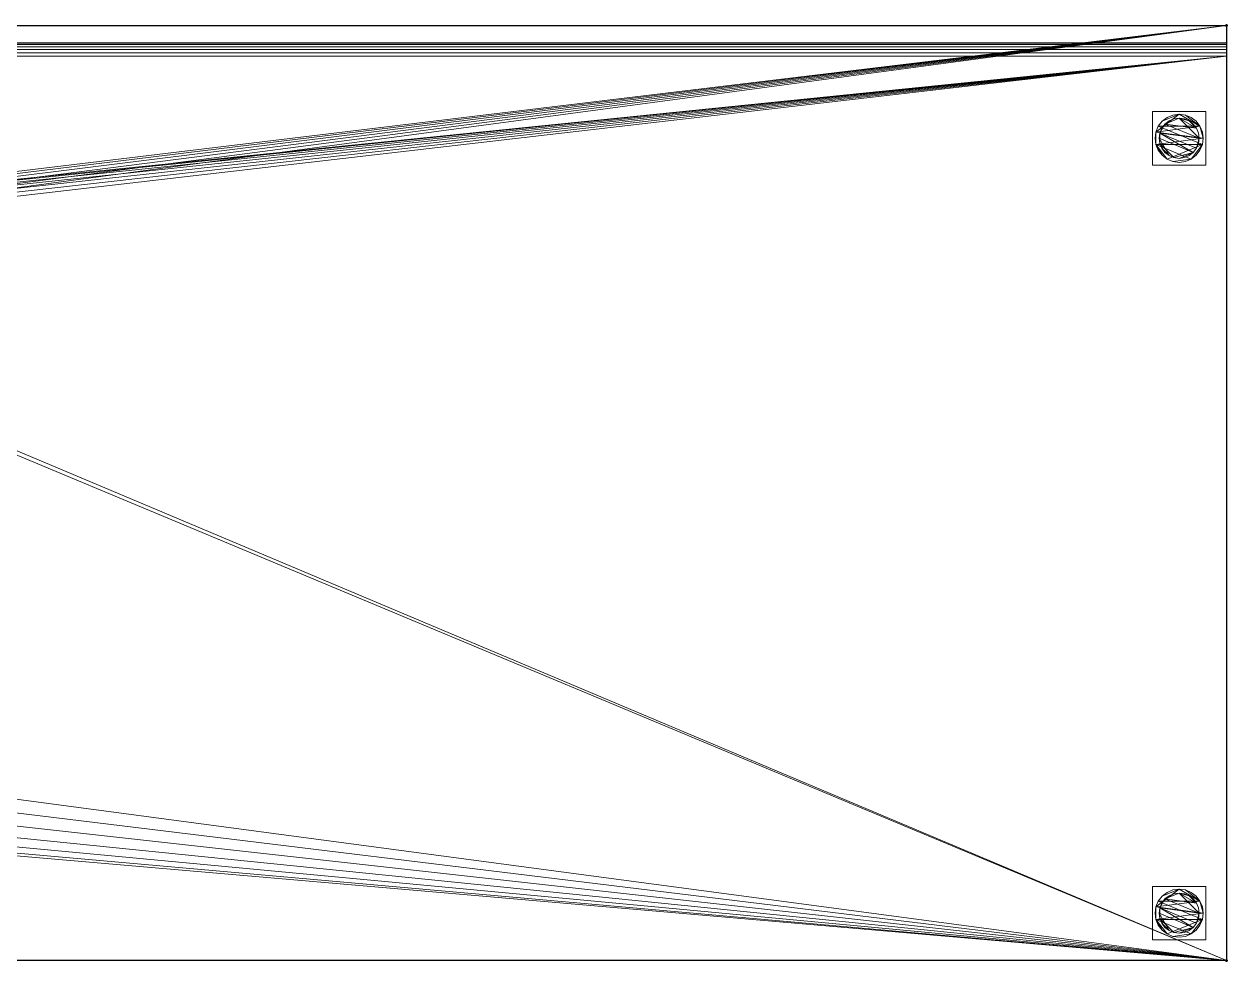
# Model space of a CAD drawing. Header units: millimetres. Extents: x -1 to 1801, y -701 to 1.
# Drawn here: x 900 to 1801, y -701 to 1 of the extents above; entities that cross this region are included whole.
import ezdxf

# ---------------------------------------------------------------- set-up
doc = ezdxf.new("R2010")
doc.units = ezdxf.units.MM
doc.header["$PDMODE"] = 34
for name, color, linetype in [('IQ_200_2D', 1, 'Continuous'), ('IQ_200_3D', 1, 'Continuous'), ('IQ_204_2D', 7, 'Continuous'), ('IQ_INS_3D', 3, 'Continuous')]:
    doc.layers.add(name, color=color, linetype=linetype)

msp = doc.modelspace()

# ---------------------------------------------------------------- linework, layer by layer
at = {"layer": 'IQ_200_2D', "linetype": 'Continuous'}
for p, q in [((0, 0), (1800, 0)), ((1800, 0), (1800, -700)), ((1800, -700), (0, -700))]:
    msp.add_line(p, q, dxfattribs=at)
at = {"layer": 'IQ_204_2D'}
msp.add_line((0, -13), (1800, -13), dxfattribs=at)
at = {"layer": 'IQ_INS_3D'}
for p in [(1800, 0), (1800, -700)]:
    msp.add_point(p, dxfattribs=at)

# ---------------------------------------------------------------- meshes
at = {"layer": 'IQ_200_3D', "lineweight": 18}
mesh = msp.add_polyface(dxfattribs=at)
corners = [(0, 0, 850), (0, -700, 850), (1800, -700, 850), (1800, 0, 850), (525, -230, 850), (525, -530, 850), (523.13, -544.24, 850), (517.63, -557.5, 850), (508.89, -568.89, 850), (497.5, -577.63, 850), (484.24, -583.13, 850), (470, -585, 850), (170, -585, 850), (155.76, -583.13, 850), (142.5, -577.63, 850), (131.11, -568.89, 850), (122.37, -557.5, 850), (116.87, -544.24, 850), (115, -530, 850), (115, -230, 850), (116.87, -215.76, 850), (122.37, -202.5, 850), (131.11, -191.11, 850), (142.5, -182.37, 850), (155.76, -176.87, 850), (170, -175, 850), (470, -175, 850), (484.24, -176.87, 850), (497.5, -182.37, 850), (508.89, -191.11, 850), (517.63, -202.5, 850), (523.13, -215.76, 850), (516, -168, 850), (516.55, -163.86, 850), (518.14, -160, 850), (520.69, -156.69, 850), (524, -154.14, 850), (527.86, -152.55, 850), (532, -152, 850), (536.14, -152.55, 850), (540, -154.14, 850), (543.31, -156.69, 850), (545.86, -160, 850), (547.45, -163.86, 850), (548, -168, 850), (547.45, -172.14, 850), (545.86, -176, 850), (543.31, -179.31, 850), (540, -181.86, 850), (536.14, -183.45, 850), (532, -184, 850), (527.86, -183.45, 850), (524, -181.86, 850), (520.69, -179.31, 850), (518.14, -176, 850), (516.55, -172.14, 850)]
mesh.append_faces([[corners[k] for k in face] for face in [(13, 1, 14), (17, 1, 18), (8, 2, 9), (22, 0, 23), (19, 0, 20), (41, 3, 42), (39, 3, 40), (37, 0, 38)]], dxfattribs={"vtx0": -1, "vtx1": -1})
mesh.append_faces([[corners[k] for k in face] for face in [(0, 19, 18, 1), (1, 17, 16), (1, 13, 12), (2, 10, 9), (2, 8, 7), (2, 11, 10), (0, 22, 21), (0, 21, 20), (0, 25, 24), (32, 28, 27, 33), (33, 27, 26, 34), (2, 6, 5), (29, 54, 53), (29, 52, 51, 30), (30, 51, 50), (2, 7, 6), (26, 35, 34), (0, 37, 36), (26, 36, 35), (2, 45, 44, 3), (3, 44, 43), (3, 41, 40)]], dxfattribs={"vtx0": -1, "vtx2": -1})
mesh.append_faces([[corners[k] for k in face] for face in [(36, 26, 25, 0), (5, 46, 45, 2)]], dxfattribs={"vtx0": -1, "vtx2": -1, "vtx3": -1})
mesh.append_faces([[corners[k] for k in face] for face in [(15, 14, 1), (16, 15, 1), (24, 23, 0), (32, 55, 28), (53, 52, 29), (48, 47, 4), (43, 42, 3)]], dxfattribs={"vtx1": -1, "vtx2": -1})
mesh.append_faces([[corners[k] for k in face] for face in [(2, 1, 12, 11), (29, 28, 55, 54), (47, 46, 5, 4), (50, 49, 31, 30), (49, 48, 4, 31), (0, 3, 39, 38)]], dxfattribs={"vtx1": -1, "vtx3": -1})
mesh = msp.add_polyface(dxfattribs=at)
corners = [(0, 0, 850), (1800, 0, 850), (1800, 0, 1000), (0, 0, 1000)]
mesh.append_faces([[corners[k] for k in face] for face in [(3, 2, 1, 0)]])
mesh = msp.add_polyface(dxfattribs=at)
corners = [(0, 0, 1000), (1800, 0, 1000), (1800, -13, 1000), (0, -13, 1000)]
mesh.append_faces([[corners[k] for k in face] for face in [(3, 2, 1, 0)]])
mesh = msp.add_polyface(dxfattribs=at)
corners = [(1800, -13, 1000), (1800, 0, 1000), (1800, 0, 850), (1800, -700, 850), (1800, -700, 900), (1800, -23, 900), (1800, -20.41, 900.34), (1800, -18, 901.34), (1800, -15.93, 902.93), (1800, -14.34, 905), (1800, -13.34, 907.41), (1800, -13, 910)]
mesh.append_faces([[corners[k] for k in face] for face in [(2, 5, 4, 3)]], dxfattribs={"vtx0": -1})
mesh.append_faces([[corners[k] for k in face] for face in [(5, 2, 6), (10, 2, 11)]], dxfattribs={"vtx0": -1, "vtx1": -1})
mesh.append_faces([[corners[k] for k in face] for face in [(2, 10, 9), (2, 9, 8)]], dxfattribs={"vtx0": -1, "vtx2": -1})
mesh.append_faces([[corners[k] for k in face] for face in [(7, 6, 2), (8, 7, 2)]], dxfattribs={"vtx1": -1, "vtx2": -1})
mesh.append_faces([[corners[k] for k in face] for face in [(2, 1, 0, 11)]], dxfattribs={"vtx3": -1})
mesh = msp.add_polyface(dxfattribs=at)
corners = [(0, -13, 1000), (1800, -13, 1000), (1800, -13, 910), (0, -13, 910)]
mesh.append_faces([[corners[k] for k in face] for face in [(3, 2, 1, 0)]])
mesh = msp.add_polyface(dxfattribs=at)
corners = [(0, -23, 900), (0, -20.41, 900.34), (0, -18, 901.34), (0, -15.93, 902.93), (0, -14.34, 905), (0, -13.34, 907.41), (0, -13, 910), (1800, -13, 910), (1800, -13.34, 907.41), (1800, -14.34, 905), (1800, -15.93, 902.93), (1800, -18, 901.34), (1800, -20.41, 900.34), (1800, -23, 900)]
mesh.append_faces([[corners[k] for k in face] for face in [(12, 1, 0, 13)]], dxfattribs={"vtx0": -1})
mesh.append_faces([[corners[k] for k in face] for face in [(8, 5, 4, 9), (3, 10, 9, 4), (11, 2, 1, 12), (2, 11, 10, 3)]], dxfattribs={"vtx0": -1, "vtx2": -1})
mesh.append_faces([[corners[k] for k in face] for face in [(8, 7, 6, 5)]], dxfattribs={"vtx3": -1})
mesh = msp.add_polyface(dxfattribs=at)
corners = [(0, -700, 900), (0, -23, 900), (1800, -23, 900), (1800, -700, 900), (525, -530, 900), (525, -230, 900), (523.13, -215.76, 900), (517.63, -202.5, 900), (508.89, -191.11, 900), (497.5, -182.37, 900), (484.24, -176.87, 900), (470, -175, 900), (170, -175, 900), (155.76, -176.87, 900), (142.5, -182.37, 900), (131.11, -191.11, 900), (122.37, -202.5, 900), (116.87, -215.76, 900), (115, -230, 900), (115, -530, 900), (116.87, -544.24, 900), (122.37, -557.5, 900), (131.11, -568.89, 900), (142.5, -577.63, 900), (155.76, -583.13, 900), (170, -585, 900), (470, -585, 900), (484.24, -583.13, 900), (497.5, -577.63, 900), (508.89, -568.89, 900), (517.63, -557.5, 900), (523.13, -544.24, 900), (548, -168, 900), (547.45, -163.86, 900), (545.86, -160, 900), (543.31, -156.69, 900), (540, -154.14, 900), (536.14, -152.55, 900), (532, -152, 900), (527.86, -152.55, 900), (524, -154.14, 900), (520.69, -156.69, 900), (518.14, -160, 900), (516.55, -163.86, 900), (516, -168, 900), (516.55, -172.14, 900), (518.14, -176, 900), (520.69, -179.31, 900), (524, -181.86, 900), (527.86, -183.45, 900), (532, -184, 900), (536.14, -183.45, 900), (540, -181.86, 900), (543.31, -179.31, 900), (545.86, -176, 900), (547.45, -172.14, 900)]
mesh.append_faces([[corners[k] for k in face] for face in [(15, 1, 16), (20, 0, 21), (27, 3, 28), (46, 8, 47), (35, 2, 36), (34, 2, 35), (32, 2, 33), (48, 7, 49), (53, 5, 54), (49, 7, 50), (30, 3, 31)]], dxfattribs={"vtx0": -1, "vtx1": -1})
mesh.append_faces([[corners[k] for k in face] for face in [(40, 1, 12, 11), (3, 54, 5, 4)]], dxfattribs={"vtx0": -1, "vtx1": -1, "vtx3": -1})
mesh.append_faces([[corners[k] for k in face] for face in [(1, 17, 16), (1, 15, 14), (9, 44, 43), (8, 46, 45, 9), (9, 45, 44), (9, 43, 42, 10), (41, 11, 10, 42), (0, 20, 19), (0, 23, 22), (3, 30, 29), (3, 29, 28), (0, 25, 24), (25, 0, 3, 26), (2, 38, 37), (11, 41, 40), (1, 40, 39), (2, 34, 33), (47, 8, 7, 48), (50, 7, 6, 51), (51, 6, 5, 52), (3, 4, 31), (5, 53, 52), (3, 55, 54)]], dxfattribs={"vtx0": -1, "vtx2": -1})
mesh.append_faces([[corners[k] for k in face] for face in [(13, 12, 1), (14, 13, 1), (18, 17, 1), (22, 21, 0), (24, 23, 0), (27, 26, 3), (37, 36, 2)]], dxfattribs={"vtx1": -1, "vtx2": -1})
mesh.append_faces([[corners[k] for k in face] for face in [(1, 0, 19, 18), (2, 1, 39, 38), (3, 2, 32, 55)]], dxfattribs={"vtx1": -1, "vtx3": -1})
mesh = msp.add_polyface(dxfattribs=at)
corners = [(1784.5, -64.5, 850), (1784.5, -104.5, 850), (1744.5, -104.5, 850), (1744.5, -64.5, 850)]
mesh.append_faces([[corners[k] for k in face] for face in [(3, 2, 1, 0)]])
mesh = msp.add_polyface(dxfattribs=at)
corners = [(1744.5, -104.5, 75), (1784.5, -104.5, 75), (1784.5, -64.5, 75), (1744.5, -64.5, 75)]
mesh.append_faces([[corners[k] for k in face] for face in [(3, 2, 1, 0)]])
mesh = msp.add_polyface(dxfattribs=at)
corners = [(1744.5, -64.5, 850), (1744.5, -64.5, 75), (1784.5, -64.5, 75), (1784.5, -64.5, 850)]
mesh.append_faces([[corners[k] for k in face] for face in [(3, 2, 1, 0)]])
mesh = msp.add_polyface(dxfattribs=at)
corners = [(1744.5, -104.5, 850), (1744.5, -104.5, 75), (1744.5, -64.5, 75), (1744.5, -64.5, 850)]
mesh.append_faces([[corners[k] for k in face] for face in [(3, 2, 1, 0)]])
mesh = msp.add_polyface(dxfattribs=at)
corners = [(1782.5, -84.5, 5), (1781.89, -89.16, 5), (1780.09, -93.5, 5), (1777.23, -97.23, 5), (1773.5, -100.09, 5), (1769.16, -101.89, 5), (1764.5, -102.5, 5), (1759.84, -101.89, 5), (1755.5, -100.09, 5), (1751.77, -97.23, 5), (1748.91, -93.5, 5), (1747.11, -89.16, 5), (1746.5, -84.5, 5), (1747.11, -79.84, 5), (1748.91, -75.5, 5), (1751.77, -71.77, 5), (1755.5, -68.91, 5), (1759.84, -67.11, 5), (1764.5, -66.5, 5), (1769.16, -67.11, 5), (1773.5, -68.91, 5), (1777.23, -71.77, 5), (1780.09, -75.5, 5), (1781.89, -79.84, 5)]
mesh.append_faces([[corners[k] for k in face] for face in [(1, 4, 3, 2), (15, 18, 17, 16)]], dxfattribs={"vtx0": -1})
mesh.append_faces([[corners[k] for k in face] for face in [(11, 8, 7, 4), (4, 1, 0, 11), (22, 19, 18, 13)]], dxfattribs={"vtx0": -1, "vtx2": -1, "vtx3": -1})
mesh.append_faces([[corners[k] for k in face] for face in [(18, 15, 14, 13), (13, 0, 23, 22)]], dxfattribs={"vtx0": -1, "vtx3": -1})
mesh.append_faces([[corners[k] for k in face] for face in [(10, 9, 8, 11)]], dxfattribs={"vtx2": -1})
mesh.append_faces([[corners[k] for k in face] for face in [(13, 12, 11, 0)]], dxfattribs={"vtx2": -1, "vtx3": -1})
mesh.append_faces([[corners[k] for k in face] for face in [(7, 6, 5, 4), (22, 21, 20, 19)]], dxfattribs={"vtx3": -1})
mesh = msp.add_polyface(dxfattribs=at)
corners = [(1782.5, -84.5, 0), (1781.89, -79.84, 0), (1780.09, -75.5, 0), (1777.23, -71.77, 0), (1773.5, -68.91, 0), (1769.16, -67.11, 0), (1764.5, -66.5, 0), (1759.84, -67.11, 0), (1755.5, -68.91, 0), (1751.77, -71.77, 0), (1748.91, -75.5, 0), (1747.11, -79.84, 0), (1746.5, -84.5, 0), (1747.11, -89.16, 0), (1748.91, -93.5, 0), (1751.77, -97.23, 0), (1755.5, -100.09, 0), (1759.84, -101.89, 0), (1764.5, -102.5, 0), (1769.16, -101.89, 0), (1773.5, -100.09, 0), (1777.23, -97.23, 0), (1780.09, -93.5, 0), (1781.89, -89.16, 0)]
mesh.append_faces([[corners[k] for k in face] for face in [(2, 5, 4, 3), (17, 20, 19, 18)]], dxfattribs={"vtx0": -1})
mesh.append_faces([[corners[k] for k in face] for face in [(15, 13, 23, 16)]], dxfattribs={"vtx0": -1, "vtx1": -1, "vtx2": -1})
mesh.append_faces([[corners[k] for k in face] for face in [(6, 2, 10, 9)]], dxfattribs={"vtx0": -1, "vtx1": -1, "vtx3": -1})
mesh.append_faces([[corners[k] for k in face] for face in [(13, 11, 10, 23), (20, 17, 16, 23)]], dxfattribs={"vtx0": -1, "vtx2": -1, "vtx3": -1})
mesh.append_faces([[corners[k] for k in face] for face in [(1, 0, 2), (14, 13, 15), (12, 11, 13)]], dxfattribs={"vtx1": -1})
mesh.append_faces([[corners[k] for k in face] for face in [(6, 5, 2)]], dxfattribs={"vtx1": -1, "vtx2": -1})
mesh.append_faces([[corners[k] for k in face] for face in [(0, 23, 10, 2)]], dxfattribs={"vtx1": -1, "vtx2": -1, "vtx3": -1})
mesh.append_faces([[corners[k] for k in face] for face in [(9, 8, 7, 6), (23, 22, 21, 20)]], dxfattribs={"vtx3": -1})
mesh = msp.add_polyface(dxfattribs=at)
corners = [(1782.5, -84.5, 5), (1781.89, -79.84, 5), (1780.09, -75.5, 5), (1777.23, -71.77, 5), (1773.5, -68.91, 5), (1769.16, -67.11, 5), (1764.5, -66.5, 5), (1759.84, -67.11, 5), (1755.5, -68.91, 5), (1751.77, -71.77, 5), (1748.91, -75.5, 5), (1747.11, -79.84, 5), (1746.5, -84.5, 5), (1746.5, -84.5, 0), (1747.11, -79.84, 0), (1748.91, -75.5, 0), (1751.77, -71.77, 0), (1755.5, -68.91, 0), (1759.84, -67.11, 0), (1764.5, -66.5, 0), (1769.16, -67.11, 0), (1773.5, -68.91, 0), (1777.23, -71.77, 0), (1780.09, -75.5, 0), (1781.89, -79.84, 0), (1782.5, -84.5, 0)]
mesh.append_faces([[corners[k] for k in face] for face in [(12, 11, 14, 13), (25, 24, 1, 0)]], dxfattribs={"vtx1": -1})
mesh.append_faces([[corners[k] for k in face] for face in [(11, 10, 15, 14), (9, 8, 17, 16), (10, 9, 16, 15), (8, 7, 18, 17), (19, 18, 7, 6), (6, 5, 20, 19), (5, 4, 21, 20), (3, 2, 23, 22), (4, 3, 22, 21), (2, 1, 24, 23)]], dxfattribs={"vtx1": -1, "vtx3": -1})
mesh = msp.add_polyface(dxfattribs=at)
corners = [(1779.5, -84.5, 75), (1778.99, -88.38, 75), (1777.49, -92, 75), (1775.11, -95.11, 75), (1772, -97.49, 75), (1768.38, -98.99, 75), (1764.5, -99.5, 75), (1760.62, -98.99, 75), (1757, -97.49, 75), (1753.89, -95.11, 75), (1751.51, -92, 75), (1750.01, -88.38, 75), (1749.5, -84.5, 75), (1750.01, -80.62, 75), (1751.51, -77, 75), (1753.89, -73.89, 75), (1757, -71.51, 75), (1760.62, -70.01, 75), (1764.5, -69.5, 75), (1768.38, -70.01, 75), (1772, -71.51, 75), (1775.11, -73.89, 75), (1777.49, -77, 75), (1778.99, -80.62, 75)]
mesh.append_faces([[corners[k] for k in face] for face in [(3, 6, 5, 4), (18, 20, 19)]], dxfattribs={"vtx0": -1})
mesh.append_faces([[corners[k] for k in face] for face in [(10, 8, 12, 11), (6, 3, 7)]], dxfattribs={"vtx0": -1, "vtx1": -1})
mesh.append_faces([[corners[k] for k in face] for face in [(20, 18, 15, 22)]], dxfattribs={"vtx0": -1, "vtx1": -1, "vtx2": -1, "vtx3": -1})
mesh.append_faces([[corners[k] for k in face] for face in [(12, 3, 2, 13)]], dxfattribs={"vtx0": -1, "vtx2": -1})
mesh.append_faces([[corners[k] for k in face] for face in [(12, 8, 7, 3)]], dxfattribs={"vtx0": -1, "vtx2": -1, "vtx3": -1})
mesh.append_faces([[corners[k] for k in face] for face in [(13, 2, 1, 0), (0, 15, 14, 13), (15, 0, 23, 22)]], dxfattribs={"vtx0": -1, "vtx3": -1})
mesh.append_faces([[corners[k] for k in face] for face in [(9, 8, 10), (16, 15, 18, 17), (21, 20, 22)]], dxfattribs={"vtx1": -1})
mesh = msp.add_polyface(dxfattribs=at)
corners = [(1779.5, -84.5, 5), (1778.99, -80.62, 5), (1777.49, -77, 5), (1775.11, -73.89, 5), (1772, -71.51, 5), (1768.38, -70.01, 5), (1764.5, -69.5, 5), (1760.62, -70.01, 5), (1757, -71.51, 5), (1753.89, -73.89, 5), (1751.51, -77, 5), (1750.01, -80.62, 5), (1749.5, -84.5, 5), (1750.01, -88.38, 5), (1751.51, -92, 5), (1753.89, -95.11, 5), (1757, -97.49, 5), (1760.62, -98.99, 5), (1764.5, -99.5, 5), (1768.38, -98.99, 5), (1772, -97.49, 5), (1775.11, -95.11, 5), (1777.49, -92, 5), (1778.99, -88.38, 5)]
mesh.append_faces([[corners[k] for k in face] for face in [(22, 0, 23), (11, 13, 12)]], dxfattribs={"vtx0": -1})
mesh.append_faces([[corners[k] for k in face] for face in [(15, 13, 17, 16), (17, 21, 18)]], dxfattribs={"vtx0": -1, "vtx1": -1})
mesh.append_faces([[corners[k] for k in face] for face in [(21, 11, 0, 22)]], dxfattribs={"vtx0": -1, "vtx1": -1, "vtx2": -1})
mesh.append_faces([[corners[k] for k in face] for face in [(11, 9, 6, 0), (17, 13, 11, 21)]], dxfattribs={"vtx0": -1, "vtx1": -1, "vtx2": -1, "vtx3": -1})
mesh.append_faces([[corners[k] for k in face] for face in [(2, 6, 5, 4), (6, 2, 1, 0)]], dxfattribs={"vtx0": -1, "vtx3": -1})
mesh.append_faces([[corners[k] for k in face] for face in [(3, 2, 4), (14, 13, 15)]], dxfattribs={"vtx1": -1})
mesh.append_faces([[corners[k] for k in face] for face in [(8, 7, 6, 9), (11, 10, 9)]], dxfattribs={"vtx2": -1})
mesh.append_faces([[corners[k] for k in face] for face in [(21, 20, 19, 18)]], dxfattribs={"vtx3": -1})
mesh = msp.add_polyface(dxfattribs=at)
corners = [(1779.5, -84.5, 75), (1778.99, -80.62, 75), (1777.49, -77, 75), (1775.11, -73.89, 75), (1772, -71.51, 75), (1768.38, -70.01, 75), (1764.5, -69.5, 75), (1760.62, -70.01, 75), (1757, -71.51, 75), (1753.89, -73.89, 75), (1751.51, -77, 75), (1750.01, -80.62, 75), (1749.5, -84.5, 75), (1749.5, -84.5, 5), (1750.01, -80.62, 5), (1751.51, -77, 5), (1753.89, -73.89, 5), (1757, -71.51, 5), (1760.62, -70.01, 5), (1764.5, -69.5, 5), (1768.38, -70.01, 5), (1772, -71.51, 5), (1775.11, -73.89, 5), (1777.49, -77, 5), (1778.99, -80.62, 5), (1779.5, -84.5, 5)]
mesh.append_faces([[corners[k] for k in face] for face in [(7, 18, 17, 8), (8, 17, 16, 9), (6, 19, 18, 7), (14, 11, 10, 15), (4, 21, 20, 5), (3, 22, 21, 4), (1, 24, 23, 2), (2, 23, 22, 3), (19, 6, 5, 20)]], dxfattribs={"vtx0": -1, "vtx2": -1})
mesh.append_faces([[corners[k] for k in face] for face in [(12, 11, 14, 13)]], dxfattribs={"vtx1": -1})
mesh.append_faces([[corners[k] for k in face] for face in [(16, 15, 10, 9)]], dxfattribs={"vtx1": -1, "vtx3": -1})
mesh.append_faces([[corners[k] for k in face] for face in [(0, 25, 24, 1)]], dxfattribs={"vtx2": -1})
mesh = msp.add_polyface(dxfattribs=at)
corners = [(1784.5, -64.5, 850), (1784.5, -64.5, 75), (1784.5, -104.5, 75), (1784.5, -104.5, 850)]
mesh.append_faces([[corners[k] for k in face] for face in [(3, 2, 1, 0)]])
mesh = msp.add_polyface(dxfattribs=at)
corners = [(1746.5, -84.5, 5), (1747.11, -89.16, 5), (1748.91, -93.5, 5), (1751.77, -97.23, 5), (1755.5, -100.09, 5), (1759.84, -101.89, 5), (1764.5, -102.5, 5), (1769.16, -101.89, 5), (1773.5, -100.09, 5), (1777.23, -97.23, 5), (1780.09, -93.5, 5), (1781.89, -89.16, 5), (1782.5, -84.5, 5), (1782.5, -84.5, 0), (1781.89, -89.16, 0), (1780.09, -93.5, 0), (1777.23, -97.23, 0), (1773.5, -100.09, 0), (1769.16, -101.89, 0), (1764.5, -102.5, 0), (1759.84, -101.89, 0), (1755.5, -100.09, 0), (1751.77, -97.23, 0), (1748.91, -93.5, 0), (1747.11, -89.16, 0), (1746.5, -84.5, 0)]
mesh.append_faces([[corners[k] for k in face] for face in [(12, 11, 14, 13), (25, 24, 1, 0)]], dxfattribs={"vtx1": -1})
mesh.append_faces([[corners[k] for k in face] for face in [(11, 10, 15, 14), (9, 8, 17, 16), (10, 9, 16, 15), (8, 7, 18, 17), (19, 18, 7, 6), (6, 5, 20, 19), (5, 4, 21, 20), (3, 2, 23, 22), (4, 3, 22, 21), (2, 1, 24, 23)]], dxfattribs={"vtx1": -1, "vtx3": -1})
mesh = msp.add_polyface(dxfattribs=at)
corners = [(1749.5, -84.5, 75), (1750.01, -88.38, 75), (1751.51, -92, 75), (1753.89, -95.11, 75), (1757, -97.49, 75), (1760.62, -98.99, 75), (1764.5, -99.5, 75), (1768.38, -98.99, 75), (1772, -97.49, 75), (1775.11, -95.11, 75), (1777.49, -92, 75), (1778.99, -88.38, 75), (1779.5, -84.5, 75), (1779.5, -84.5, 5), (1778.99, -88.38, 5), (1777.49, -92, 5), (1775.11, -95.11, 5), (1772, -97.49, 5), (1768.38, -98.99, 5), (1764.5, -99.5, 5), (1760.62, -98.99, 5), (1757, -97.49, 5), (1753.89, -95.11, 5), (1751.51, -92, 5), (1750.01, -88.38, 5), (1749.5, -84.5, 5)]
mesh.append_faces([[corners[k] for k in face] for face in [(11, 14, 13, 12)]], dxfattribs={"vtx0": -1})
mesh.append_faces([[corners[k] for k in face] for face in [(10, 15, 14, 11), (9, 16, 15, 10), (7, 18, 17, 8), (8, 17, 16, 9), (6, 19, 18, 7), (4, 21, 20, 5), (3, 22, 21, 4), (1, 24, 23, 2), (2, 23, 22, 3), (19, 6, 5, 20)]], dxfattribs={"vtx0": -1, "vtx2": -1})
mesh.append_faces([[corners[k] for k in face] for face in [(0, 25, 24, 1)]], dxfattribs={"vtx2": -1})
mesh = msp.add_polyface(dxfattribs=at)
corners = [(1784.5, -104.5, 850), (1784.5, -104.5, 75), (1744.5, -104.5, 75), (1744.5, -104.5, 850)]
mesh.append_faces([[corners[k] for k in face] for face in [(3, 2, 1, 0)]])
mesh = msp.add_polyface(dxfattribs=at)
corners = [(1784.5, -644.5, 850), (1784.5, -684.5, 850), (1744.5, -684.5, 850), (1744.5, -644.5, 850)]
mesh.append_faces([[corners[k] for k in face] for face in [(3, 2, 1, 0)]])
mesh = msp.add_polyface(dxfattribs=at)
corners = [(1744.5, -684.5, 75), (1784.5, -684.5, 75), (1784.5, -644.5, 75), (1744.5, -644.5, 75)]
mesh.append_faces([[corners[k] for k in face] for face in [(3, 2, 1, 0)]])
mesh = msp.add_polyface(dxfattribs=at)
corners = [(1744.5, -644.5, 850), (1744.5, -644.5, 75), (1784.5, -644.5, 75), (1784.5, -644.5, 850)]
mesh.append_faces([[corners[k] for k in face] for face in [(3, 2, 1, 0)]])
mesh = msp.add_polyface(dxfattribs=at)
corners = [(1744.5, -684.5, 850), (1744.5, -684.5, 75), (1744.5, -644.5, 75), (1744.5, -644.5, 850)]
mesh.append_faces([[corners[k] for k in face] for face in [(3, 2, 1, 0)]])
mesh = msp.add_polyface(dxfattribs=at)
corners = [(1782.5, -664.5, 5), (1781.89, -669.16, 5), (1780.09, -673.5, 5), (1777.23, -677.23, 5), (1773.5, -680.09, 5), (1769.16, -681.89, 5), (1764.5, -682.5, 5), (1759.84, -681.89, 5), (1755.5, -680.09, 5), (1751.77, -677.23, 5), (1748.91, -673.5, 5), (1747.11, -669.16, 5), (1746.5, -664.5, 5), (1747.11, -659.84, 5), (1748.91, -655.5, 5), (1751.77, -651.77, 5), (1755.5, -648.91, 5), (1759.84, -647.11, 5), (1764.5, -646.5, 5), (1769.16, -647.11, 5), (1773.5, -648.91, 5), (1777.23, -651.77, 5), (1780.09, -655.5, 5), (1781.89, -659.84, 5)]
mesh.append_faces([[corners[k] for k in face] for face in [(1, 4, 3, 2), (15, 18, 17, 16)]], dxfattribs={"vtx0": -1})
mesh.append_faces([[corners[k] for k in face] for face in [(11, 8, 7, 4), (4, 1, 0, 11), (22, 19, 18, 13)]], dxfattribs={"vtx0": -1, "vtx2": -1, "vtx3": -1})
mesh.append_faces([[corners[k] for k in face] for face in [(18, 15, 14, 13), (13, 0, 23, 22)]], dxfattribs={"vtx0": -1, "vtx3": -1})
mesh.append_faces([[corners[k] for k in face] for face in [(10, 9, 8, 11)]], dxfattribs={"vtx2": -1})
mesh.append_faces([[corners[k] for k in face] for face in [(13, 12, 11, 0)]], dxfattribs={"vtx2": -1, "vtx3": -1})
mesh.append_faces([[corners[k] for k in face] for face in [(7, 6, 5, 4), (22, 21, 20, 19)]], dxfattribs={"vtx3": -1})
mesh = msp.add_polyface(dxfattribs=at)
corners = [(1782.5, -664.5, 0), (1781.89, -659.84, 0), (1780.09, -655.5, 0), (1777.23, -651.77, 0), (1773.5, -648.91, 0), (1769.16, -647.11, 0), (1764.5, -646.5, 0), (1759.84, -647.11, 0), (1755.5, -648.91, 0), (1751.77, -651.77, 0), (1748.91, -655.5, 0), (1747.11, -659.84, 0), (1746.5, -664.5, 0), (1747.11, -669.16, 0), (1748.91, -673.5, 0), (1751.77, -677.23, 0), (1755.5, -680.09, 0), (1759.84, -681.89, 0), (1764.5, -682.5, 0), (1769.16, -681.89, 0), (1773.5, -680.09, 0), (1777.23, -677.23, 0), (1780.09, -673.5, 0), (1781.89, -669.16, 0)]
mesh.append_faces([[corners[k] for k in face] for face in [(2, 5, 4, 3), (17, 20, 19, 18)]], dxfattribs={"vtx0": -1})
mesh.append_faces([[corners[k] for k in face] for face in [(15, 13, 23, 16)]], dxfattribs={"vtx0": -1, "vtx1": -1, "vtx2": -1})
mesh.append_faces([[corners[k] for k in face] for face in [(6, 2, 10, 9)]], dxfattribs={"vtx0": -1, "vtx1": -1, "vtx3": -1})
mesh.append_faces([[corners[k] for k in face] for face in [(13, 11, 10, 23), (20, 17, 16, 23)]], dxfattribs={"vtx0": -1, "vtx2": -1, "vtx3": -1})
mesh.append_faces([[corners[k] for k in face] for face in [(1, 0, 2), (14, 13, 15), (12, 11, 13)]], dxfattribs={"vtx1": -1})
mesh.append_faces([[corners[k] for k in face] for face in [(6, 5, 2)]], dxfattribs={"vtx1": -1, "vtx2": -1})
mesh.append_faces([[corners[k] for k in face] for face in [(0, 23, 10, 2)]], dxfattribs={"vtx1": -1, "vtx2": -1, "vtx3": -1})
mesh.append_faces([[corners[k] for k in face] for face in [(9, 8, 7, 6), (23, 22, 21, 20)]], dxfattribs={"vtx3": -1})
mesh = msp.add_polyface(dxfattribs=at)
corners = [(1782.5, -664.5, 5), (1781.89, -659.84, 5), (1780.09, -655.5, 5), (1777.23, -651.77, 5), (1773.5, -648.91, 5), (1769.16, -647.11, 5), (1764.5, -646.5, 5), (1759.84, -647.11, 5), (1755.5, -648.91, 5), (1751.77, -651.77, 5), (1748.91, -655.5, 5), (1747.11, -659.84, 5), (1746.5, -664.5, 5), (1746.5, -664.5, 0), (1747.11, -659.84, 0), (1748.91, -655.5, 0), (1751.77, -651.77, 0), (1755.5, -648.91, 0), (1759.84, -647.11, 0), (1764.5, -646.5, 0), (1769.16, -647.11, 0), (1773.5, -648.91, 0), (1777.23, -651.77, 0), (1780.09, -655.5, 0), (1781.89, -659.84, 0), (1782.5, -664.5, 0)]
mesh.append_faces([[corners[k] for k in face] for face in [(12, 11, 14, 13), (25, 24, 1, 0)]], dxfattribs={"vtx1": -1})
mesh.append_faces([[corners[k] for k in face] for face in [(11, 10, 15, 14), (9, 8, 17, 16), (10, 9, 16, 15), (8, 7, 18, 17), (19, 18, 7, 6), (6, 5, 20, 19), (5, 4, 21, 20), (3, 2, 23, 22), (4, 3, 22, 21), (2, 1, 24, 23)]], dxfattribs={"vtx1": -1, "vtx3": -1})
mesh = msp.add_polyface(dxfattribs=at)
corners = [(1784.5, -644.5, 850), (1784.5, -644.5, 75), (1784.5, -684.5, 75), (1784.5, -684.5, 850)]
mesh.append_faces([[corners[k] for k in face] for face in [(3, 2, 1, 0)]])
mesh = msp.add_polyface(dxfattribs=at)
corners = [(1779.5, -664.5, 75), (1778.99, -668.38, 75), (1777.49, -672, 75), (1775.11, -675.11, 75), (1772, -677.49, 75), (1768.38, -678.99, 75), (1764.5, -679.5, 75), (1760.62, -678.99, 75), (1757, -677.49, 75), (1753.89, -675.11, 75), (1751.51, -672, 75), (1750.01, -668.38, 75), (1749.5, -664.5, 75), (1750.01, -660.62, 75), (1751.51, -657, 75), (1753.89, -653.89, 75), (1757, -651.51, 75), (1760.62, -650.01, 75), (1764.5, -649.5, 75), (1768.38, -650.01, 75), (1772, -651.51, 75), (1775.11, -653.89, 75), (1777.49, -657, 75), (1778.99, -660.62, 75)]
mesh.append_faces([[corners[k] for k in face] for face in [(3, 6, 5, 4), (18, 20, 19)]], dxfattribs={"vtx0": -1})
mesh.append_faces([[corners[k] for k in face] for face in [(10, 8, 12, 11), (6, 3, 7)]], dxfattribs={"vtx0": -1, "vtx1": -1})
mesh.append_faces([[corners[k] for k in face] for face in [(20, 18, 15, 22)]], dxfattribs={"vtx0": -1, "vtx1": -1, "vtx2": -1, "vtx3": -1})
mesh.append_faces([[corners[k] for k in face] for face in [(12, 3, 2, 13)]], dxfattribs={"vtx0": -1, "vtx2": -1})
mesh.append_faces([[corners[k] for k in face] for face in [(12, 8, 7, 3)]], dxfattribs={"vtx0": -1, "vtx2": -1, "vtx3": -1})
mesh.append_faces([[corners[k] for k in face] for face in [(13, 2, 1, 0), (0, 15, 14, 13), (15, 0, 23, 22)]], dxfattribs={"vtx0": -1, "vtx3": -1})
mesh.append_faces([[corners[k] for k in face] for face in [(9, 8, 10), (16, 15, 18, 17), (21, 20, 22)]], dxfattribs={"vtx1": -1})
mesh = msp.add_polyface(dxfattribs=at)
corners = [(1779.5, -664.5, 5), (1778.99, -660.62, 5), (1777.49, -657, 5), (1775.11, -653.89, 5), (1772, -651.51, 5), (1768.38, -650.01, 5), (1764.5, -649.5, 5), (1760.62, -650.01, 5), (1757, -651.51, 5), (1753.89, -653.89, 5), (1751.51, -657, 5), (1750.01, -660.62, 5), (1749.5, -664.5, 5), (1750.01, -668.38, 5), (1751.51, -672, 5), (1753.89, -675.11, 5), (1757, -677.49, 5), (1760.62, -678.99, 5), (1764.5, -679.5, 5), (1768.38, -678.99, 5), (1772, -677.49, 5), (1775.11, -675.11, 5), (1777.49, -672, 5), (1778.99, -668.38, 5)]
mesh.append_faces([[corners[k] for k in face] for face in [(22, 0, 23), (11, 13, 12)]], dxfattribs={"vtx0": -1})
mesh.append_faces([[corners[k] for k in face] for face in [(15, 13, 17, 16), (17, 21, 18)]], dxfattribs={"vtx0": -1, "vtx1": -1})
mesh.append_faces([[corners[k] for k in face] for face in [(21, 11, 0, 22)]], dxfattribs={"vtx0": -1, "vtx1": -1, "vtx2": -1})
mesh.append_faces([[corners[k] for k in face] for face in [(11, 9, 6, 0), (17, 13, 11, 21)]], dxfattribs={"vtx0": -1, "vtx1": -1, "vtx2": -1, "vtx3": -1})
mesh.append_faces([[corners[k] for k in face] for face in [(2, 6, 5, 4), (6, 2, 1, 0)]], dxfattribs={"vtx0": -1, "vtx3": -1})
mesh.append_faces([[corners[k] for k in face] for face in [(3, 2, 4), (14, 13, 15)]], dxfattribs={"vtx1": -1})
mesh.append_faces([[corners[k] for k in face] for face in [(8, 7, 6, 9), (11, 10, 9)]], dxfattribs={"vtx2": -1})
mesh.append_faces([[corners[k] for k in face] for face in [(21, 20, 19, 18)]], dxfattribs={"vtx3": -1})
mesh = msp.add_polyface(dxfattribs=at)
corners = [(1779.5, -664.5, 75), (1778.99, -660.62, 75), (1777.49, -657, 75), (1775.11, -653.89, 75), (1772, -651.51, 75), (1768.38, -650.01, 75), (1764.5, -649.5, 75), (1760.62, -650.01, 75), (1757, -651.51, 75), (1753.89, -653.89, 75), (1751.51, -657, 75), (1750.01, -660.62, 75), (1749.5, -664.5, 75), (1749.5, -664.5, 5), (1750.01, -660.62, 5), (1751.51, -657, 5), (1753.89, -653.89, 5), (1757, -651.51, 5), (1760.62, -650.01, 5), (1764.5, -649.5, 5), (1768.38, -650.01, 5), (1772, -651.51, 5), (1775.11, -653.89, 5), (1777.49, -657, 5), (1778.99, -660.62, 5), (1779.5, -664.5, 5)]
mesh.append_faces([[corners[k] for k in face] for face in [(7, 18, 17, 8), (8, 17, 16, 9), (6, 19, 18, 7), (14, 11, 10, 15), (4, 21, 20, 5), (3, 22, 21, 4), (1, 24, 23, 2), (2, 23, 22, 3), (19, 6, 5, 20)]], dxfattribs={"vtx0": -1, "vtx2": -1})
mesh.append_faces([[corners[k] for k in face] for face in [(12, 11, 14, 13)]], dxfattribs={"vtx1": -1})
mesh.append_faces([[corners[k] for k in face] for face in [(16, 15, 10, 9)]], dxfattribs={"vtx1": -1, "vtx3": -1})
mesh.append_faces([[corners[k] for k in face] for face in [(0, 25, 24, 1)]], dxfattribs={"vtx2": -1})
mesh = msp.add_polyface(dxfattribs=at)
corners = [(1746.5, -664.5, 5), (1747.11, -669.16, 5), (1748.91, -673.5, 5), (1751.77, -677.23, 5), (1755.5, -680.09, 5), (1759.84, -681.89, 5), (1764.5, -682.5, 5), (1769.16, -681.89, 5), (1773.5, -680.09, 5), (1777.23, -677.23, 5), (1780.09, -673.5, 5), (1781.89, -669.16, 5), (1782.5, -664.5, 5), (1782.5, -664.5, 0), (1781.89, -669.16, 0), (1780.09, -673.5, 0), (1777.23, -677.23, 0), (1773.5, -680.09, 0), (1769.16, -681.89, 0), (1764.5, -682.5, 0), (1759.84, -681.89, 0), (1755.5, -680.09, 0), (1751.77, -677.23, 0), (1748.91, -673.5, 0), (1747.11, -669.16, 0), (1746.5, -664.5, 0)]
mesh.append_faces([[corners[k] for k in face] for face in [(12, 11, 14, 13), (25, 24, 1, 0)]], dxfattribs={"vtx1": -1})
mesh.append_faces([[corners[k] for k in face] for face in [(11, 10, 15, 14), (9, 8, 17, 16), (10, 9, 16, 15), (8, 7, 18, 17), (19, 18, 7, 6), (6, 5, 20, 19), (5, 4, 21, 20), (3, 2, 23, 22), (4, 3, 22, 21), (2, 1, 24, 23)]], dxfattribs={"vtx1": -1, "vtx3": -1})
mesh = msp.add_polyface(dxfattribs=at)
corners = [(1749.5, -664.5, 75), (1750.01, -668.38, 75), (1751.51, -672, 75), (1753.89, -675.11, 75), (1757, -677.49, 75), (1760.62, -678.99, 75), (1764.5, -679.5, 75), (1768.38, -678.99, 75), (1772, -677.49, 75), (1775.11, -675.11, 75), (1777.49, -672, 75), (1778.99, -668.38, 75), (1779.5, -664.5, 75), (1779.5, -664.5, 5), (1778.99, -668.38, 5), (1777.49, -672, 5), (1775.11, -675.11, 5), (1772, -677.49, 5), (1768.38, -678.99, 5), (1764.5, -679.5, 5), (1760.62, -678.99, 5), (1757, -677.49, 5), (1753.89, -675.11, 5), (1751.51, -672, 5), (1750.01, -668.38, 5), (1749.5, -664.5, 5)]
mesh.append_faces([[corners[k] for k in face] for face in [(11, 14, 13, 12)]], dxfattribs={"vtx0": -1})
mesh.append_faces([[corners[k] for k in face] for face in [(10, 15, 14, 11), (9, 16, 15, 10), (7, 18, 17, 8), (8, 17, 16, 9), (6, 19, 18, 7), (4, 21, 20, 5), (3, 22, 21, 4), (1, 24, 23, 2), (2, 23, 22, 3), (19, 6, 5, 20)]], dxfattribs={"vtx0": -1, "vtx2": -1})
mesh.append_faces([[corners[k] for k in face] for face in [(0, 25, 24, 1)]], dxfattribs={"vtx2": -1})
mesh = msp.add_polyface(dxfattribs=at)
corners = [(1784.5, -684.5, 850), (1784.5, -684.5, 75), (1744.5, -684.5, 75), (1744.5, -684.5, 850)]
mesh.append_faces([[corners[k] for k in face] for face in [(3, 2, 1, 0)]])
mesh = msp.add_polyface(dxfattribs=at)
corners = [(0, -700, 900), (1800, -700, 900), (1800, -700, 850), (0, -700, 850)]
mesh.append_faces([[corners[k] for k in face] for face in [(3, 2, 1, 0)]])

doc.saveas('drawing.dxf')
